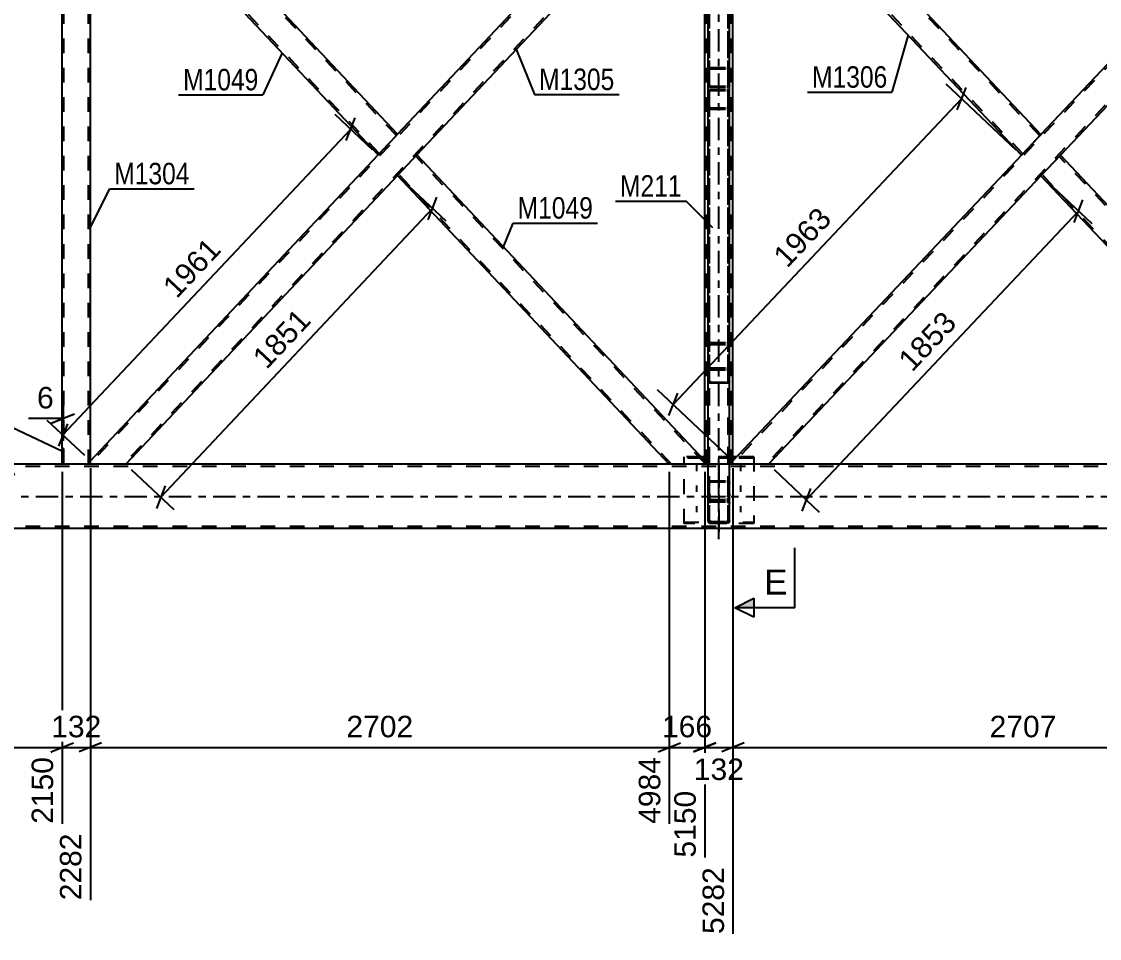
# Model space of a CAD drawing. Header units: millimetres. Extents: x -2250 to 594, y 0 to 1057.
# Drawn here: x -1126.9 to -983.1, y 496.4 to 618.8 of the extents above; entities that cross this region are included whole.
import ezdxf

# ---------------------------------------------------------------- set-up
doc = ezdxf.new("R2010")
doc.units = ezdxf.units.MM
doc.linetypes.add('DXK_LINE_DOT2', pattern=[3.9198, 1.9599, -1.9599])
doc.linetypes.add('DXK_LINE_DOT3', pattern=[5.9187, 2.979, -0.9799, 0.9799, -0.9799])
doc.styles.add('Arial', font='ARIAL.TTF', dxfattribs={"height": 0.2})
doc.styles.add('Arial Narrow', font='ARIALN.TTF', dxfattribs={"height": 0.2})

# ---------------------------------------------------------------- blocks, each defined once
blk = doc.blocks.new('Part-761553754-5774 - 5222')
at = {"color": 7, "linetype": 'DXK_LINE_DOT2'}
for p, q in [((-1035.28, 646.08), (-1035.26, 646.3)), ((-1035.28, 572.38), (-1035.28, 646.08)), ((-1035.1, 646.19), (-1035.11, 646.08)), ((-1035.11, 572.38), (-1035.11, 646.08)), ((-1035.07, 646.62), (-1034.94, 646.66)), ((-1034.94, 646.37), (-1035.01, 646.35)), ((-1034.94, 646.66), (-1032.77, 646.66)), ((-1034.94, 646.37), (-1032.77, 646.37)), ((-1032.77, 646.66), (-1032.64, 646.62)), ((-1032.7, 646.35), (-1032.77, 646.37)), ((-1032.6, 646.08), (-1032.61, 646.19)), ((-1032.6, 572.38), (-1032.6, 646.08)), ((-1032.45, 646.3), (-1032.43, 646.08)), ((-1032.43, 572.38), (-1032.43, 646.08)), ((-1035.28, 642.52), (-1035.26, 642.41)), ((-1035.26, 642.41), (-1035.26, 642.41)), ((-1035.26, 642.41), (-1035.18, 642.34)), ((-1035.18, 642.34), (-1035.07, 642.3)), ((-1035.11, 642.52), (-1035.1, 642.46)), ((-1035.1, 642.46), (-1035.06, 642.41)), ((-1035.07, 642.3), (-1034.94, 642.29)), ((-1035.06, 642.41), (-1035.01, 642.39)), ((-1035.01, 642.39), (-1034.94, 642.38)), ((-1034.94, 642.38), (-1032.77, 642.38)), ((-1034.94, 642.29), (-1032.77, 642.29)), ((-1032.77, 642.38), (-1032.7, 642.39)), ((-1032.77, 642.29), (-1032.64, 642.3)), ((-1032.7, 642.39), (-1032.65, 642.41)), ((-1032.65, 642.41), (-1032.61, 642.46)), ((-1032.64, 642.3), (-1032.53, 642.34)), ((-1032.61, 642.46), (-1032.6, 642.52)), ((-1032.53, 642.34), (-1032.45, 642.41)), ((-1032.43, 642.52), (-1032.45, 642.41)), ((-1032.45, 642.41), (-1032.45, 642.41)), ((-1035.26, 575.58), (-1035.28, 575.35)), ((-1035.11, 575.35), (-1035.1, 575.47)), ((-1034.94, 575.94), (-1035.07, 575.89)), ((-1035.01, 575.62), (-1034.94, 575.65)), ((-1034.94, 575.94), (-1032.77, 575.94)), ((-1034.94, 575.65), (-1032.77, 575.65)), ((-1032.64, 575.89), (-1032.77, 575.94)), ((-1032.77, 575.65), (-1032.7, 575.62)), ((-1032.61, 575.47), (-1032.6, 575.35)), ((-1032.43, 575.35), (-1032.45, 575.58)), ((-1035.11, 572.56), (-1035.28, 572.56)), ((-1035.28, 572.38), (-1035.26, 572.34)), ((-1035.26, 572.34), (-1035.18, 572.3)), ((-1035.18, 572.3), (-1035.07, 572.27)), ((-1035.1, 572.36), (-1035.11, 572.38)), ((-1035.06, 572.34), (-1035.1, 572.36)), ((-1035.07, 572.27), (-1034.94, 572.27)), ((-1035.01, 572.33), (-1035.06, 572.34)), ((-1034.94, 572.32), (-1035.01, 572.33)), ((-1034.94, 572.32), (-1032.77, 572.32)), ((-1034.94, 572.27), (-1032.77, 572.27)), ((-1032.7, 572.33), (-1032.77, 572.32)), ((-1032.77, 572.27), (-1032.64, 572.27)), ((-1032.65, 572.34), (-1032.7, 572.33)), ((-1032.61, 572.36), (-1032.65, 572.34)), ((-1032.64, 572.27), (-1032.53, 572.3)), ((-1032.6, 572.38), (-1032.61, 572.36)), ((-1032.6, 572.56), (-1032.43, 572.56)), ((-1032.53, 572.3), (-1032.45, 572.34)), ((-1032.45, 572.34), (-1032.43, 572.38))]:
    blk.add_line(p, q, dxfattribs=at)
for centre, radius, start, end in [((-1034.73, 646.2), 0.538, 129.6384, 169.4395), ((-1034.83, 646.14), 0.269, 129.6384, 169.4395), ((-1032.88, 646.14), 0.269, 10.5605, 50.3616), ((-1032.98, 646.2), 0.538, 10.5605, 50.3616), ((-1034.73, 575.48), 0.538, 129.6384, 169.4395), ((-1034.83, 575.42), 0.269, 129.6384, 169.4395), ((-1032.88, 575.42), 0.269, 10.5605, 50.3616), ((-1032.98, 575.48), 0.538, 10.5605, 50.3616)]:
    blk.add_arc(centre, radius, start, end, dxfattribs=at)
blk = doc.blocks.new('Part-761553754-5342 - 5222')
at = {"color": 7, "linetype": 'DXK_LINE_DOT2'}
for p, q in [((-1121.45, 559.67), (-1121.45, 561.8)), ((-1121.28, 561.8), (-1121.45, 561.8)), ((-1121.28, 559.67), (-1121.28, 561.8)), ((-1121.28, 559.67), (-1121.45, 559.67))]:
    blk.add_line(p, q, dxfattribs=at)
blk = doc.blocks.new('Part-761553754-5400 - 5222')
at = {"color": 2, "linetype": 'Continuous'}
for p, q in [((-1031.97, 641.78), (-1031.97, 642.25)), ((-993.48, 600.92), (-1031.97, 641.78)), ((-990.89, 603.67), (-1027.23, 642.25)), ((-991.2, 603.34), (-993.48, 600.92)), ((-990.89, 603.67), (-991.2, 603.34))]:
    blk.add_line(p, q, dxfattribs=at)
at = {"color": 7, "linetype": 'DXK_LINE_DOT2'}
for p, q in [((-1027.23, 642.25), (-1031.97, 642.25)), ((-993.32, 601.09), (-1031.97, 642.11)), ((-991.05, 603.51), (-1027.54, 642.25)), ((-990.91, 603.65), (-991.2, 603.34)), ((-993.32, 601.09), (-993.31, 601.1))]:
    blk.add_line(p, q, dxfattribs=at)
blk = doc.blocks.new('Part-761553754-5385 - 5222')
at = {"color": 7, "linetype": 'DXK_LINE_DOT2'}
for p, q in [((-1040.16, 642.25), (-1117.68, 559.81)), ((-1035.74, 642.11), (-1113.26, 559.67)), ((-1035.74, 642.25), (-1040.47, 642.25)), ((-1079.3, 600.96), (-1076.71, 603.71)), ((-1074.12, 600.96), (-1076.71, 598.21)), ((-1112.95, 559.67), (-1117.68, 559.67))]:
    blk.add_line(p, q, dxfattribs=at)
at = {"color": 2, "linetype": 'Continuous'}
for p, q in [((-1040.47, 642.25), (-1076.71, 603.71)), ((-1035.74, 641.77), (-1074.12, 600.96)), ((-1035.74, 641.77), (-1035.74, 642.25)), ((-1117.68, 560.15), (-1079.3, 600.96)), ((-1076.71, 598.21), (-1112.95, 559.67)), ((-1117.68, 559.67), (-1117.68, 560.15))]:
    blk.add_line(p, q, dxfattribs=at)
blk = doc.blocks.new('Part-761553754-5420 - 5222')
at = {"color": 7, "linetype": 'DXK_LINE_DOT3'}
blk.add_line((-1033.85, 549.67), (-1033.85, 652.25), dxfattribs=at)
at = {"color": 7, "linetype": 'DXK_LINE_DOT2'}
for p, q in [((-1031.97, 642.25), (-1035.74, 642.25)), ((-1035.74, 641.77), (-1035.74, 642.25)), ((-1035.51, 559.67), (-1035.51, 642.25)), ((-1032.2, 559.67), (-1032.2, 642.25)), ((-1031.97, 641.78), (-1031.97, 642.25)), ((-1035.74, 559.67), (-1035.74, 560.15)), ((-1031.97, 559.67), (-1035.74, 559.67)), ((-1031.97, 559.67), (-1031.97, 560.14))]:
    blk.add_line(p, q, dxfattribs=at)
at = {"color": 2, "linetype": 'Continuous'}
for p, q in [((-1035.74, 560.15), (-1035.74, 641.77)), ((-1031.97, 560.14), (-1031.97, 641.78))]:
    blk.add_line(p, q, dxfattribs=at)
blk = doc.blocks.new('Part-761553754-5435 - 5222')
at = {"color": 7, "linetype": 'DXK_LINE_DOT2'}
for p, q in [((-1035.18, 609.61), (-1035.26, 609.5)), ((-1035.07, 609.67), (-1035.18, 609.61)), ((-1034.94, 609.7), (-1035.07, 609.67)), ((-1034.94, 609.7), (-1032.77, 609.7)), ((-1032.64, 609.67), (-1032.77, 609.7)), ((-1032.53, 609.61), (-1032.64, 609.67)), ((-1032.45, 609.5), (-1032.53, 609.61)), ((-1035.26, 609.5), (-1035.28, 609.38)), ((-1035.28, 555.76), (-1035.28, 609.38)), ((-1035.11, 609.38), (-1035.1, 609.44)), ((-1035.11, 555.76), (-1035.11, 609.38)), ((-1035.1, 609.44), (-1035.06, 609.5)), ((-1035.06, 609.5), (-1035.01, 609.53)), ((-1035.01, 609.53), (-1034.94, 609.54)), ((-1034.94, 609.54), (-1032.77, 609.54)), ((-1032.77, 609.54), (-1032.7, 609.53)), ((-1032.7, 609.53), (-1032.65, 609.5)), ((-1032.65, 609.5), (-1032.61, 609.44)), ((-1032.61, 609.44), (-1032.6, 609.38)), ((-1032.6, 555.76), (-1032.6, 609.38)), ((-1032.43, 609.38), (-1032.45, 609.5)), ((-1032.43, 555.76), (-1032.43, 609.38)), ((-1035.28, 607.39), (-1035.26, 607.27)), ((-1035.26, 607.27), (-1035.18, 607.17)), ((-1035.18, 607.17), (-1035.07, 607.1)), ((-1035.1, 607.33), (-1035.11, 607.39)), ((-1035.06, 607.28), (-1035.1, 607.33)), ((-1035.07, 607.1), (-1034.94, 607.08)), ((-1035.01, 607.25), (-1035.06, 607.28)), ((-1034.94, 607.24), (-1035.01, 607.25)), ((-1034.94, 607.24), (-1032.77, 607.24)), ((-1034.94, 607.08), (-1032.77, 607.08)), ((-1032.7, 607.25), (-1032.77, 607.24)), ((-1032.77, 607.08), (-1032.64, 607.1)), ((-1032.65, 607.28), (-1032.7, 607.25)), ((-1032.61, 607.33), (-1032.65, 607.28)), ((-1032.64, 607.1), (-1032.53, 607.17)), ((-1032.6, 607.39), (-1032.61, 607.33)), ((-1032.53, 607.17), (-1032.45, 607.27)), ((-1032.45, 607.27), (-1032.43, 607.39)), ((-1035.28, 559.66), (-1035.27, 559.67)), ((-1032.44, 559.67), (-1035.27, 559.67)), ((-1035.11, 559.66), (-1035.1, 559.67)), ((-1032.6, 559.66), (-1032.61, 559.67)), ((-1032.43, 559.66), (-1032.44, 559.67)), ((-1035.26, 555.46), (-1035.28, 555.76)), ((-1035.11, 555.76), (-1035.1, 555.61)), ((-1035.01, 555.01), (-1035.07, 555.04)), ((-1035.01, 555.4), (-1034.94, 555.37)), ((-1034.94, 554.98), (-1035.01, 555.01)), ((-1034.94, 555.37), (-1032.77, 555.37)), ((-1034.94, 554.98), (-1032.77, 554.98)), ((-1032.77, 555.37), (-1032.7, 555.4)), ((-1032.65, 555.03), (-1032.77, 554.98)), ((-1032.64, 555.04), (-1032.65, 555.03)), ((-1032.61, 555.61), (-1032.6, 555.76)), ((-1032.43, 555.76), (-1032.45, 555.46))]:
    blk.add_line(p, q, dxfattribs=at)
for centre, radius, start, end in [((-1034.46, 555.55), 0.799, 186.6768, 220.4485), ((-1034.7, 555.66), 0.4, 186.6768, 220.4485), ((-1033.01, 555.66), 0.4, 319.5515, 353.3232), ((-1033.25, 555.55), 0.799, 319.5515, 353.3232)]:
    blk.add_arc(centre, radius, start, end, dxfattribs=at)
blk = doc.blocks.new('Bolt-761553754-5474 - 5222')
at = {"color": 1, "linetype": 'DXK_LINE_DOT2'}
for p, q in [((-1036.78, 558.78), (-1036.78, 559.59)), ((-1033.86, 558.78), (-1033.86, 559.59)), ((-1030.93, 558.78), (-1030.93, 559.59)), ((-1036.78, 556.02), (-1036.78, 556.83)), ((-1030.93, 556.02), (-1030.93, 556.83)), ((-1036.78, 553.27), (-1036.78, 554.08)), ((-1033.86, 553.27), (-1033.86, 554.08)), ((-1030.93, 553.27), (-1030.93, 554.08))]:
    blk.add_line(p, q, dxfattribs=at)
blk = doc.blocks.new('Part-761553754-5496 - 5222')
at = {"color": 2, "linetype": 'Continuous'}
for p, q in [((-1074.12, 600.96), (-1076.71, 598.21)), ((-1035.74, 560.15), (-1074.12, 600.96)), ((-1040.47, 559.67), (-1076.71, 598.21)), ((-1035.74, 559.67), (-1035.74, 560.15))]:
    blk.add_line(p, q, dxfattribs=at)
at = {"color": 7, "linetype": 'DXK_LINE_DOT2'}
for p, q in [((-1035.74, 559.81), (-1074.28, 600.79)), ((-1076.55, 598.37), (-1076.54, 598.39)), ((-1040.16, 559.67), (-1076.55, 598.37)), ((-1035.74, 559.67), (-1040.47, 559.67))]:
    blk.add_line(p, q, dxfattribs=at)
blk = doc.blocks.new('Part-761553754-5515 - 5222')
at = {"color": 2, "linetype": 'Continuous'}
for p, q in [((-1035.28, 668.84), (-1035.26, 669.03)), ((-1035.28, 570.77), (-1035.28, 668.84)), ((-1035.26, 669.03), (-1035.18, 669.18)), ((-1035.18, 669.18), (-1035.07, 669.29)), ((-1035.07, 669.29), (-1034.94, 669.32)), ((-1034.94, 669.32), (-1032.77, 669.32)), ((-1032.77, 669.32), (-1032.64, 669.29)), ((-1032.64, 669.29), (-1032.53, 669.18)), ((-1032.53, 669.18), (-1032.45, 669.03)), ((-1032.45, 669.03), (-1032.43, 668.84)), ((-1032.43, 570.77), (-1032.43, 668.84)), ((-1035.26, 570.68), (-1035.28, 570.77)), ((-1032.43, 570.77), (-1032.45, 570.68)), ((-1035.18, 570.6), (-1035.26, 570.68)), ((-1035.07, 570.54), (-1035.18, 570.6)), ((-1034.94, 570.53), (-1035.07, 570.54)), ((-1034.94, 570.53), (-1032.77, 570.53)), ((-1032.64, 570.54), (-1032.77, 570.53)), ((-1032.53, 570.6), (-1032.64, 570.54)), ((-1032.45, 570.68), (-1032.53, 570.6))]:
    blk.add_line(p, q, dxfattribs=at)
at = {"color": 7, "linetype": 'DXK_LINE_DOT2'}
for p, q in [((-1035.1, 668.93), (-1035.11, 668.84)), ((-1035.11, 570.77), (-1035.11, 668.84)), ((-1035.06, 669.01), (-1035.1, 668.93)), ((-1035.01, 669.06), (-1035.06, 669.01)), ((-1034.94, 669.08), (-1035.01, 669.06)), ((-1034.94, 669.08), (-1032.77, 669.08)), ((-1032.7, 669.06), (-1032.77, 669.08)), ((-1032.65, 669.01), (-1032.7, 669.06)), ((-1032.61, 668.93), (-1032.65, 669.01)), ((-1032.6, 668.84), (-1032.61, 668.93)), ((-1032.6, 570.77), (-1032.6, 668.84)), ((-1035.26, 665.61), (-1035.28, 665.8)), ((-1035.1, 665.71), (-1035.11, 665.8)), ((-1035.07, 665.65), (-1035.1, 665.71)), ((-1035.06, 665.63), (-1035.07, 665.65)), ((-1032.65, 665.63), (-1032.64, 665.65)), ((-1032.64, 665.65), (-1032.61, 665.71)), ((-1032.61, 665.71), (-1032.6, 665.8)), ((-1032.43, 665.8), (-1032.45, 665.61)), ((-1035.18, 665.46), (-1035.26, 665.61)), ((-1035.07, 665.35), (-1035.18, 665.46)), ((-1034.94, 665.32), (-1035.07, 665.35)), ((-1035.06, 665.63), (-1035.01, 665.58)), ((-1035.01, 665.58), (-1034.94, 665.56)), ((-1034.94, 665.56), (-1032.77, 665.56)), ((-1034.94, 665.32), (-1032.77, 665.32)), ((-1032.77, 665.56), (-1032.7, 665.58)), ((-1032.64, 665.35), (-1032.77, 665.32)), ((-1032.7, 665.58), (-1032.65, 665.63)), ((-1032.53, 665.46), (-1032.64, 665.35)), ((-1032.45, 665.61), (-1032.53, 665.46)), ((-1035.28, 572.32), (-1035.26, 572.41)), ((-1035.26, 572.41), (-1035.18, 572.49)), ((-1035.18, 572.49), (-1035.07, 572.54)), ((-1035.1, 572.36), (-1035.11, 572.32)), ((-1035.06, 572.4), (-1035.1, 572.36)), ((-1035.07, 572.54), (-1034.94, 572.56)), ((-1035.01, 572.43), (-1035.06, 572.4)), ((-1034.94, 572.44), (-1035.01, 572.43)), ((-1034.94, 572.56), (-1032.77, 572.56)), ((-1034.94, 572.44), (-1032.77, 572.44)), ((-1032.77, 572.56), (-1032.64, 572.54)), ((-1032.7, 572.43), (-1032.77, 572.44)), ((-1032.65, 572.4), (-1032.7, 572.43)), ((-1032.61, 572.36), (-1032.65, 572.4)), ((-1032.64, 572.54), (-1032.53, 572.49)), ((-1032.6, 572.32), (-1032.61, 572.36)), ((-1032.53, 572.49), (-1032.45, 572.41)), ((-1032.45, 572.41), (-1032.43, 572.32)), ((-1035.11, 570.77), (-1035.1, 570.72)), ((-1032.61, 570.72), (-1032.6, 570.77)), ((-1035.1, 570.72), (-1035.06, 570.68)), ((-1035.06, 570.68), (-1035.01, 570.66)), ((-1035.01, 570.66), (-1034.94, 570.65)), ((-1034.94, 570.65), (-1032.77, 570.65)), ((-1032.77, 570.65), (-1032.7, 570.66)), ((-1032.7, 570.66), (-1032.65, 570.68)), ((-1032.65, 570.68), (-1032.61, 570.72))]:
    blk.add_line(p, q, dxfattribs=at)
blk = doc.blocks.new('Part-761553754-5618 - 5222')
at = {"color": 7, "linetype": 'DXK_LINE_DOT2'}
for p, q in [((-1035.26, 572.41), (-1035.28, 572.32)), ((-1035.28, 570.77), (-1035.28, 572.32)), ((-1035.18, 572.49), (-1035.26, 572.41)), ((-1035.07, 572.54), (-1035.18, 572.49)), ((-1035.11, 572.32), (-1035.1, 572.36)), ((-1035.11, 552.19), (-1035.11, 572.32)), ((-1035.1, 572.36), (-1035.06, 572.4)), ((-1034.94, 572.56), (-1035.07, 572.54)), ((-1035.06, 572.4), (-1035.01, 572.43)), ((-1035.01, 572.43), (-1034.94, 572.44)), ((-1034.94, 572.56), (-1032.77, 572.56)), ((-1034.94, 572.44), (-1032.77, 572.44)), ((-1032.64, 572.54), (-1032.77, 572.56)), ((-1032.77, 572.44), (-1032.7, 572.43)), ((-1032.7, 572.43), (-1032.65, 572.4)), ((-1032.65, 572.4), (-1032.61, 572.36)), ((-1032.53, 572.49), (-1032.64, 572.54)), ((-1032.61, 572.36), (-1032.6, 572.32)), ((-1032.6, 552.19), (-1032.6, 572.32)), ((-1032.45, 572.41), (-1032.53, 572.49)), ((-1032.43, 572.32), (-1032.45, 572.41)), ((-1032.43, 570.77), (-1032.43, 572.32)), ((-1035.1, 570.72), (-1035.11, 570.77)), ((-1032.61, 570.72), (-1032.6, 570.77)), ((-1035.07, 570.69), (-1035.1, 570.72)), ((-1035.06, 570.68), (-1035.07, 570.69)), ((-1035.01, 570.66), (-1035.06, 570.68)), ((-1034.94, 570.65), (-1035.01, 570.66)), ((-1034.94, 570.65), (-1032.77, 570.65)), ((-1032.7, 570.66), (-1032.77, 570.65)), ((-1032.65, 570.68), (-1032.7, 570.66)), ((-1032.65, 570.68), (-1032.64, 570.69)), ((-1032.64, 570.69), (-1032.61, 570.72)), ((-1035.28, 554.48), (-1035.26, 554.62)), ((-1035.1, 554.55), (-1035.11, 554.48)), ((-1035.06, 554.61), (-1035.1, 554.55)), ((-1035.07, 554.82), (-1034.94, 554.84)), ((-1035.01, 554.65), (-1035.06, 554.61)), ((-1034.94, 554.66), (-1035.01, 554.65)), ((-1034.94, 554.84), (-1032.77, 554.84)), ((-1034.94, 554.66), (-1032.77, 554.66)), ((-1032.77, 554.84), (-1032.64, 554.82)), ((-1032.7, 554.65), (-1032.77, 554.66)), ((-1032.65, 554.61), (-1032.7, 554.65)), ((-1032.61, 554.55), (-1032.65, 554.61)), ((-1032.6, 554.48), (-1032.61, 554.55)), ((-1032.45, 554.62), (-1032.43, 554.48)), ((-1035.11, 552.19), (-1035.1, 552.12)), ((-1035.1, 552.12), (-1035.06, 552.06)), ((-1035.06, 552.06), (-1035.01, 552.02)), ((-1032.7, 552.02), (-1032.65, 552.06)), ((-1032.65, 552.06), (-1032.61, 552.12)), ((-1032.61, 552.12), (-1032.6, 552.19)), ((-1035.01, 552.02), (-1034.94, 552)), ((-1034.94, 552), (-1032.77, 552)), ((-1032.77, 552), (-1032.7, 552.02))]:
    blk.add_line(p, q, dxfattribs=at)
at = {"color": 2, "linetype": 'Continuous'}
for p, q in [((-1035.28, 552.19), (-1035.28, 570.77)), ((-1035.28, 570.77), (-1035.26, 570.68)), ((-1032.45, 570.68), (-1032.43, 570.77)), ((-1032.43, 552.19), (-1032.43, 570.77)), ((-1035.26, 570.68), (-1035.18, 570.6)), ((-1035.18, 570.6), (-1035.07, 570.54)), ((-1035.07, 570.54), (-1034.94, 570.53)), ((-1034.94, 570.53), (-1032.77, 570.53)), ((-1032.77, 570.53), (-1032.64, 570.54)), ((-1032.64, 570.54), (-1032.53, 570.6)), ((-1032.53, 570.6), (-1032.45, 570.68)), ((-1035.26, 552.05), (-1035.28, 552.19)), ((-1032.43, 552.19), (-1032.45, 552.05)), ((-1034.94, 551.82), (-1035.07, 551.85)), ((-1034.94, 551.82), (-1032.77, 551.82)), ((-1032.64, 551.85), (-1032.77, 551.82))]:
    blk.add_line(p, q, dxfattribs=at)
at = {"color": 7, "linetype": 'DXK_LINE_DOT2'}
for centre, start, end in [((-1034.93, 554.49), 114.1375, 159.0739), ((-1032.78, 554.49), 20.9261, 65.8625)]:
    blk.add_arc(centre, 0.353, start, end, dxfattribs=at)
at = {"color": 2, "linetype": 'Continuous'}
for centre, start, end in [((-1034.93, 552.17), 200.9261, 245.8625), ((-1032.78, 552.17), 294.1375, 339.0739)]:
    blk.add_arc(centre, 0.353, start, end, dxfattribs=at)
blk = doc.blocks.new('Part-761553754-5668 - 5222')
at = {"color": 2, "linetype": 'Continuous'}
for p, q in [((-1121.45, 559.67), (-1130.88, 559.67)), ((-1035.28, 559.67), (-1121.28, 559.67)), ((-863.86, 559.67), (-1032.43, 559.67)), ((-461.94, 551.1), (-1130.88, 551.1))]:
    blk.add_line(p, q, dxfattribs=at)
at = {"color": 7, "linetype": 'DXK_LINE_DOT2'}
for p, q in [((-461.94, 559.39), (-1130.88, 559.39)), ((-598.66, 559.67), (-1121.45, 559.67)), ((-1121.28, 559.67), (-1121.45, 559.67)), ((-1032.43, 559.67), (-1035.28, 559.67)), ((-461.94, 551.39), (-1130.88, 551.39))]:
    blk.add_line(p, q, dxfattribs=at)
at = {"color": 7, "linetype": 'DXK_LINE_DOT3'}
blk.add_line((-1130.88, 555.39), (-461.94, 555.39), dxfattribs=at)
blk = doc.blocks.new('Part-761553754-5701 - 5222')
at = {"color": 7, "linetype": 'DXK_LINE_DOT3'}
blk.add_line((-1033.86, 559.57), (-1033.86, 549.98), dxfattribs=at)
at = {"color": 7, "linetype": 'DXK_LINE_DOT2'}
for p, q in [((-1035.28, 557.17), (-1035.26, 557.29)), ((-1035.28, 552.24), (-1035.28, 557.17)), ((-1035.26, 557.29), (-1035.18, 557.4)), ((-1035.18, 557.4), (-1035.07, 557.47)), ((-1035.1, 557.23), (-1035.11, 557.17)), ((-1035.11, 552.24), (-1035.11, 557.17)), ((-1035.06, 557.29), (-1035.1, 557.23)), ((-1035.07, 557.47), (-1034.94, 557.49)), ((-1035.01, 557.32), (-1035.06, 557.29)), ((-1034.94, 557.33), (-1035.01, 557.32)), ((-1034.94, 557.49), (-1032.77, 557.49)), ((-1034.94, 557.33), (-1032.77, 557.33)), ((-1032.77, 557.49), (-1032.64, 557.47)), ((-1032.7, 557.32), (-1032.77, 557.33)), ((-1032.65, 557.29), (-1032.7, 557.32)), ((-1032.61, 557.23), (-1032.65, 557.29)), ((-1032.64, 557.47), (-1032.53, 557.4)), ((-1032.6, 557.17), (-1032.61, 557.23)), ((-1032.6, 552.24), (-1032.6, 557.17)), ((-1032.53, 557.4), (-1032.45, 557.29)), ((-1032.45, 557.29), (-1032.43, 557.17)), ((-1032.43, 552.24), (-1032.43, 557.17)), ((-1035.26, 555.01), (-1035.28, 555.13)), ((-1035.18, 554.9), (-1035.26, 555.01)), ((-1035.11, 555.13), (-1035.1, 555.07)), ((-1035.1, 555.07), (-1035.06, 555.02)), ((-1035.06, 555.02), (-1035.01, 554.98)), ((-1035.01, 554.98), (-1034.94, 554.97)), ((-1034.94, 554.97), (-1032.77, 554.97)), ((-1032.77, 554.97), (-1032.7, 554.98)), ((-1032.7, 554.98), (-1032.65, 555.02)), ((-1032.65, 555.02), (-1032.61, 555.07)), ((-1032.61, 555.07), (-1032.6, 555.13)), ((-1032.45, 555.01), (-1032.53, 554.9)), ((-1032.43, 555.13), (-1032.45, 555.01)), ((-1035.26, 554.69), (-1035.28, 554.55)), ((-1035.07, 554.83), (-1035.18, 554.9)), ((-1035.11, 554.55), (-1035.1, 554.62)), ((-1035.1, 554.62), (-1035.06, 554.68)), ((-1034.94, 554.92), (-1035.07, 554.89)), ((-1034.94, 554.81), (-1035.07, 554.83)), ((-1035.06, 554.68), (-1035.01, 554.72)), ((-1035.01, 554.72), (-1034.94, 554.73)), ((-1034.94, 554.92), (-1032.77, 554.92)), ((-1034.94, 554.81), (-1032.77, 554.81)), ((-1034.94, 554.73), (-1032.77, 554.73)), ((-1032.64, 554.89), (-1032.77, 554.92)), ((-1032.64, 554.83), (-1032.77, 554.81)), ((-1032.77, 554.73), (-1032.7, 554.72)), ((-1032.7, 554.72), (-1032.65, 554.68)), ((-1032.65, 554.68), (-1032.61, 554.62)), ((-1032.53, 554.9), (-1032.64, 554.83)), ((-1032.61, 554.62), (-1032.6, 554.55)), ((-1032.43, 554.55), (-1032.45, 554.69)), ((-1035.28, 552.24), (-1035.26, 552.1)), ((-1035.1, 552.17), (-1035.11, 552.24)), ((-1035.06, 552.11), (-1035.1, 552.17)), ((-1035.01, 552.07), (-1035.06, 552.11)), ((-1034.94, 552.06), (-1035.01, 552.07)), ((-1034.94, 552.06), (-1032.77, 552.06)), ((-1032.7, 552.07), (-1032.77, 552.06)), ((-1032.65, 552.11), (-1032.7, 552.07)), ((-1032.61, 552.17), (-1032.65, 552.11)), ((-1032.6, 552.24), (-1032.61, 552.17)), ((-1032.45, 552.1), (-1032.43, 552.24)), ((-1035.07, 551.9), (-1034.94, 551.88)), ((-1034.94, 551.88), (-1032.77, 551.88)), ((-1032.77, 551.88), (-1032.64, 551.9))]:
    blk.add_line(p, q, dxfattribs=at)
for centre, start, end in [((-1034.93, 554.57), 114.32, 159.2417), ((-1032.78, 554.57), 20.7583, 65.68), ((-1034.93, 552.23), 200.7583, 245.68), ((-1032.78, 552.23), 294.32, 339.2417)]:
    blk.add_arc(centre, 0.355, start, end, dxfattribs=at)
blk = doc.blocks.new('Part-761553754-5706 - 5222')
at = {"color": 2, "linetype": 'Continuous'}
for p, q in [((-1121.28, 561.8), (-1121.45, 561.8)), ((-1121.45, 561.8), (-1121.45, 559.67)), ((-1121.28, 561.8), (-1121.28, 559.67)), ((-1121.28, 559.67), (-1121.45, 559.67))]:
    blk.add_line(p, q, dxfattribs=at)
blk = doc.blocks.new('Part-761553754-5715 - 5222')
at = {"color": 7, "linetype": 'DXK_LINE_DOT2'}
for p, q in [((-1038.5, 551.79), (-1038.5, 560.67)), ((-1036.23, 560.67), (-1038.5, 560.67)), ((-1036.09, 560.51), (-1038.5, 560.51)), ((-1031.97, 560.67), (-1035.74, 560.67)), ((-1031.97, 560.51), (-1035.74, 560.51)), ((-1029.21, 560.51), (-1031.61, 560.51)), ((-1029.21, 560.67), (-1031.46, 560.67)), ((-1029.21, 560.67), (-1029.21, 551.79)), ((-1038.5, 551.94), (-1029.21, 551.94)), ((-1029.21, 551.79), (-1038.5, 551.79))]:
    blk.add_line(p, q, dxfattribs=at)
at = {"color": 2, "linetype": 'Continuous'}
for p, q in [((-1035.74, 560.67), (-1036.23, 560.67)), ((-1035.74, 560.51), (-1036.09, 560.51)), ((-1031.46, 560.67), (-1031.97, 560.67)), ((-1031.61, 560.51), (-1031.97, 560.51))]:
    blk.add_line(p, q, dxfattribs=at)
blk = doc.blocks.new('Part-761553754-5946 - 5222')
at = {"color": 7, "linetype": 'DXK_LINE_DOT2'}
for p, q in [((-1035.28, 610.31), (-1035.28, 665.32)), ((-1035.11, 665.32), (-1035.28, 665.32)), ((-1035.26, 664.95), (-1035.28, 665.01)), ((-1035.18, 664.9), (-1035.26, 664.95)), ((-1035.07, 664.86), (-1035.18, 664.9)), ((-1035.11, 610.31), (-1035.11, 665.32)), ((-1035.11, 665.01), (-1035.1, 664.98)), ((-1035.1, 664.98), (-1035.06, 664.95)), ((-1034.94, 664.85), (-1035.07, 664.86)), ((-1035.06, 664.95), (-1035.01, 664.93)), ((-1035.01, 664.93), (-1034.94, 664.93)), ((-1034.94, 664.93), (-1032.77, 664.93)), ((-1034.94, 664.85), (-1032.77, 664.85)), ((-1032.77, 664.93), (-1032.7, 664.93)), ((-1032.64, 664.86), (-1032.77, 664.85)), ((-1032.7, 664.93), (-1032.65, 664.95)), ((-1032.65, 664.95), (-1032.61, 664.98)), ((-1032.53, 664.9), (-1032.64, 664.86)), ((-1032.61, 664.98), (-1032.6, 665.01)), ((-1032.6, 610.31), (-1032.6, 665.32)), ((-1032.6, 665.32), (-1032.43, 665.32)), ((-1032.45, 664.95), (-1032.53, 664.9)), ((-1032.43, 665.01), (-1032.45, 664.95)), ((-1032.43, 610.31), (-1032.43, 665.32)), ((-1035.28, 661.88), (-1035.26, 661.58)), ((-1035.1, 661.73), (-1035.11, 661.88)), ((-1034.94, 661.49), (-1035.01, 661.52)), ((-1034.94, 661.49), (-1032.77, 661.49)), ((-1032.7, 661.52), (-1032.77, 661.49)), ((-1032.6, 661.88), (-1032.61, 661.73)), ((-1032.45, 661.58), (-1032.43, 661.88)), ((-1035.07, 661.16), (-1034.94, 661.1)), ((-1034.94, 661.1), (-1032.77, 661.1)), ((-1032.77, 661.1), (-1032.64, 661.16)), ((-1035.26, 612.42), (-1035.18, 612.52)), ((-1035.18, 612.52), (-1035.07, 612.59)), ((-1035.07, 612.59), (-1034.94, 612.61)), ((-1035.01, 612.44), (-1035.06, 612.41)), ((-1034.94, 612.46), (-1035.01, 612.44)), ((-1034.94, 612.61), (-1032.77, 612.61)), ((-1034.94, 612.46), (-1032.77, 612.46)), ((-1032.77, 612.61), (-1032.64, 612.59)), ((-1032.7, 612.44), (-1032.77, 612.46)), ((-1032.65, 612.41), (-1032.7, 612.44)), ((-1032.64, 612.59), (-1032.53, 612.52)), ((-1032.53, 612.52), (-1032.45, 612.42)), ((-1035.28, 612.3), (-1035.26, 612.42)), ((-1035.1, 612.36), (-1035.11, 612.3)), ((-1035.06, 612.41), (-1035.1, 612.36)), ((-1032.61, 612.36), (-1032.65, 612.41)), ((-1032.6, 612.3), (-1032.61, 612.36)), ((-1032.45, 612.42), (-1032.43, 612.3)), ((-1035.26, 610.19), (-1035.28, 610.31)), ((-1035.18, 610.09), (-1035.26, 610.19)), ((-1035.07, 610.02), (-1035.18, 610.09)), ((-1035.11, 610.31), (-1035.1, 610.25)), ((-1035.1, 610.25), (-1035.06, 610.2)), ((-1034.94, 609.99), (-1035.07, 610.02)), ((-1035.06, 610.2), (-1035.01, 610.16)), ((-1035.01, 610.16), (-1034.94, 610.15)), ((-1034.94, 610.15), (-1032.77, 610.15)), ((-1034.94, 609.99), (-1032.77, 609.99)), ((-1032.77, 610.15), (-1032.7, 610.16)), ((-1032.64, 610.02), (-1032.77, 609.99)), ((-1032.7, 610.16), (-1032.65, 610.2)), ((-1032.65, 610.2), (-1032.61, 610.25)), ((-1032.53, 610.09), (-1032.64, 610.02)), ((-1032.61, 610.25), (-1032.6, 610.31)), ((-1032.45, 610.19), (-1032.53, 610.09)), ((-1032.43, 610.31), (-1032.45, 610.19))]:
    blk.add_line(p, q, dxfattribs=at)
for centre, radius, start, end in [((-1034.46, 661.67), 0.799, 186.6768, 220.4485), ((-1034.7, 661.78), 0.4, 186.6768, 220.4485), ((-1033.01, 661.78), 0.4, 319.5515, 353.3232), ((-1033.25, 661.67), 0.799, 319.5515, 353.3232)]:
    blk.add_arc(centre, radius, start, end, dxfattribs=at)
blk = doc.blocks.new('Part-761553754-5906 - 5222')
at = {"color": 7, "linetype": 'DXK_LINE_DOT2'}
for p, q in [((-954.18, 642.25), (-1031.97, 559.8)), ((-950.03, 641.82), (-1027.53, 559.67)), ((-950.03, 642.25), (-954.49, 642.25)), ((-990.89, 603.67), (-993.48, 600.92)), ((-988.3, 600.92), (-990.89, 598.17)), ((-1027.22, 559.67), (-1031.97, 559.67))]:
    blk.add_line(p, q, dxfattribs=at)
at = {"color": 2, "linetype": 'Continuous'}
for p, q in [((-954.49, 642.25), (-990.89, 603.67)), ((-950.03, 641.48), (-988.3, 600.92)), ((-950.03, 641.48), (-950.03, 642.25)), ((-993.48, 600.92), (-1031.97, 560.14)), ((-990.89, 598.17), (-1027.22, 559.67)), ((-1031.97, 559.67), (-1031.97, 560.14))]:
    blk.add_line(p, q, dxfattribs=at)
blk = doc.blocks.new('Part-761553754-5789 - 5222')
at = {"color": 2, "linetype": 'Continuous'}
for p, q in [((-988.3, 600.92), (-990.89, 598.17)), ((-950.03, 560.29), (-988.3, 600.92)), ((-954.63, 559.67), (-990.89, 598.17)), ((-950.03, 559.67), (-950.03, 560.29))]:
    blk.add_line(p, q, dxfattribs=at)
at = {"color": 7, "linetype": 'DXK_LINE_DOT2'}
for p, q in [((-950.03, 559.96), (-988.46, 600.76)), ((-990.73, 598.34), (-990.72, 598.35)), ((-954.31, 559.67), (-990.73, 598.34)), ((-950.03, 559.67), (-954.63, 559.67))]:
    blk.add_line(p, q, dxfattribs=at)
blk = doc.blocks.new('Part-761553754-5911 - 5222')
at = {"color": 2, "linetype": 'Continuous'}
for p, q in [((-1117.68, 641.77), (-1117.68, 642.25)), ((-1079.3, 600.96), (-1117.68, 641.77)), ((-1076.71, 603.71), (-1112.95, 642.25)), ((-1077.03, 603.38), (-1079.3, 600.96)), ((-1076.71, 603.71), (-1077.03, 603.38))]:
    blk.add_line(p, q, dxfattribs=at)
at = {"color": 7, "linetype": 'DXK_LINE_DOT2'}
for p, q in [((-1112.95, 642.25), (-1117.68, 642.25)), ((-1079.14, 601.13), (-1117.68, 642.11)), ((-1076.87, 603.55), (-1113.26, 642.25)), ((-1076.74, 603.69), (-1077.03, 603.38)), ((-1079.14, 601.13), (-1079.13, 601.14))]:
    blk.add_line(p, q, dxfattribs=at)
blk = doc.blocks.new('Part-761553754-5972 - 5222')
at = {"color": 7, "linetype": 'DXK_LINE_DOT2'}
for p, q in [((-1117.68, 642.25), (-1121.45, 642.25)), ((-1121.45, 640.12), (-1121.45, 642.25)), ((-1121.23, 559.67), (-1121.23, 642.25)), ((-1117.91, 559.67), (-1117.91, 642.25)), ((-1117.68, 641.77), (-1117.68, 642.25)), ((-1121.45, 559.67), (-1121.45, 561.8)), ((-1117.68, 559.67), (-1121.45, 559.67)), ((-1117.68, 559.67), (-1117.68, 560.15))]:
    blk.add_line(p, q, dxfattribs=at)
at = {"color": 2, "linetype": 'Continuous'}
for p, q in [((-1117.68, 560.15), (-1117.68, 641.77)), ((-1121.45, 561.8), (-1121.45, 640.12))]:
    blk.add_line(p, q, dxfattribs=at)
blk = doc.blocks.new('StraightDimension-761553754-6854 - 5222')
at = {"color": 7, "linetype": 'Continuous'}
for p, q in [((-1075.98, 597.52), (-1070.29, 592.17)), ((-1072.63, 592.31), (-1071.45, 595.32)), ((-1108.28, 555.28), (-1072.04, 593.81)), ((-1112.22, 558.99), (-1106.53, 553.64)), ((-1107.69, 556.78), (-1108.87, 553.78))]:
    blk.add_line(p, q, dxfattribs=at)
at = {"color": 0}
blk.add_wipeout([(-1087.25, 578.74), (-1090.31, 581.62), (-1097.22, 574.26), (-1094.16, 571.38)], dxfattribs=at)
at = {"color": 3, "style": 'Arial'}
blk.add_text('1851', height=2.865, rotation=46.7591, dxfattribs=at).set_placement((-1094.19, 572.23))
blk = doc.blocks.new('StraightDimension-761553754-7572 - 5222')
at = {"color": 7, "linetype": 'Continuous'}
for p, q in [((-1080.03, 601.65), (-1085.03, 606.35)), ((-1083.55, 602.9), (-1082.37, 605.9)), ((-1121.34, 563.59), (-1082.96, 604.4)), ((-1118.41, 560.83), (-1123.42, 565.54)), ((-1120.75, 565.09), (-1121.93, 562.08))]:
    blk.add_line(p, q, dxfattribs=at)
at = {"color": 0}
blk.add_wipeout([(-1099.24, 588.18), (-1102.3, 591.06), (-1109.21, 583.71), (-1106.15, 580.83)], dxfattribs=at)
at = {"color": 3, "style": 'Arial'}
blk.add_text('1961', height=2.865, rotation=46.7591, dxfattribs=at).set_placement((-1106.18, 581.68))
blk = doc.blocks.new('StraightDimension-761553754-7688 - 5222')
at = {"color": 7, "linetype": 'Continuous'}
for p, q in [((-990.16, 597.49), (-984.13, 591.8)), ((-986.47, 591.94), (-985.29, 594.95)), ((-1022.21, 554.95), (-985.88, 593.44)), ((-1026.49, 558.99), (-1020.46, 553.3)), ((-1021.61, 556.45), (-1022.8, 553.44))]:
    blk.add_line(p, q, dxfattribs=at)
at = {"color": 0}
blk.add_wipeout([(-1001.12, 578.38), (-1004.18, 581.26), (-1011.11, 573.92), (-1008.05, 571.04)], dxfattribs=at)
at = {"color": 3, "style": 'Arial'}
blk.add_text('1853', height=2.865, rotation=46.6617, dxfattribs=at).set_placement((-1008.08, 571.89))
blk = doc.blocks.new('StraightDimension-761553754-7640 - 5222')
at = {"color": 7, "linetype": 'Continuous'}
for p, q in [((-994.21, 601.61), (-1003.54, 610.42)), ((-1002.06, 606.96), (-1000.88, 609.97)), ((-1039.96, 567.67), (-1001.47, 608.46)), ((-1032.7, 560.82), (-1042.03, 569.63)), ((-1039.37, 569.18), (-1040.55, 566.17))]:
    blk.add_line(p, q, dxfattribs=at)
at = {"color": 0}
blk.add_wipeout([(-1017.8, 592.25), (-1020.85, 595.14), (-1027.78, 587.79), (-1024.72, 584.91)], dxfattribs=at)
at = {"color": 3, "style": 'Arial'}
blk.add_text('1963', height=2.865, rotation=46.6617, dxfattribs=at).set_placement((-1024.75, 585.76))
blk = doc.blocks.new('StraightDimension-761553754-6147 - 5222')
at = {"color": 7, "linetype": 'Continuous'}
for p, q in [((-1040.47, 558.67), (-1040.47, 511.7)), ((-1035.74, 558.67), (-1035.74, 507.2)), ((-1041.97, 521.3), (-1038.97, 522.5)), ((-1040.47, 521.9), (-1035.74, 521.9)), ((-1034.24, 522.5), (-1037.24, 521.3))]:
    blk.add_line(p, q, dxfattribs=at)
at = {"color": 0}
blk.add_wipeout([(-1034.17, 522.65), (-1034.17, 526.85), (-1042.04, 526.85), (-1042.04, 522.65)], dxfattribs=at)
at = {"color": 0, "linetype": 'Continuous'}
blk.add_wipeout([(-1036.34, 516.7), (-1040.54, 516.7), (-1040.54, 506.6), (-1036.34, 506.6)], dxfattribs=at)
at = {"color": 3, "style": 'Arial'}
blk.add_text('166', height=2.865, dxfattribs=at).set_placement((-1041.44, 523.25))
at = {"color": 3, "linetype": 'Continuous', "style": 'Arial'}
blk.add_text('5150', height=2.865, rotation=90.0002, dxfattribs=at).set_placement((-1036.94, 507.2))
blk = doc.blocks.new('StraightDimension-761553754-6163 - 5222')
at = {"color": 7, "linetype": 'Continuous'}
for p, q in [((-1035.74, 558.67), (-1035.74, 507.2)), ((-1031.97, 559.14), (-1031.97, 497)), ((-1037.24, 521.3), (-1034.24, 522.5)), ((-1035.74, 521.9), (-1031.97, 521.9)), ((-1030.47, 522.5), (-1033.47, 521.3))]:
    blk.add_line(p, q, dxfattribs=at)
at = {"color": 0}
blk.add_wipeout([(-1029.92, 516.95), (-1029.92, 521.15), (-1037.79, 521.15), (-1037.79, 516.95)], dxfattribs=at)
at = {"color": 0, "linetype": 'Continuous'}
blk.add_wipeout([(-1032.57, 506.5), (-1036.77, 506.5), (-1036.77, 496.4), (-1032.57, 496.4)], dxfattribs=at)
at = {"color": 3, "style": 'Arial'}
blk.add_text('132', height=2.865, dxfattribs=at).set_placement((-1037.19, 517.55))
at = {"color": 3, "linetype": 'Continuous', "style": 'Arial'}
blk.add_text('5282', height=2.865, rotation=90.0002, dxfattribs=at).set_placement((-1033.17, 497))
blk = doc.blocks.new('StraightDimension-761553754-6094 - 5222')
at = {"color": 7, "linetype": 'Continuous'}
for p, q in [((-1121.45, 562.8), (-1121.45, 568.63)), ((-1121.28, 562.8), (-1121.28, 568.63)), ((-1121.45, 565.78), (-1125.93, 565.78)), ((-1121.45, 565.78), (-1125.93, 565.78)), ((-1122.95, 565.18), (-1119.95, 566.38)), ((-1119.78, 566.38), (-1122.78, 565.18)), ((-1121.45, 565.78), (-1121.28, 565.78))]:
    blk.add_line(p, q, dxfattribs=at)
at = {"color": 0}
blk.add_wipeout([(-1121.98, 566.53), (-1121.98, 570.73), (-1125.4, 570.73), (-1125.4, 566.53)], dxfattribs=at)
at = {"color": 3, "style": 'Arial'}
blk.add_text('6', height=2.87, dxfattribs=at).set_placement((-1124.8, 567.13))
blk = doc.blocks.new('StraightDimension-761553754-6175 - 5222')
at = {"color": 7, "linetype": 'Continuous'}
for p, q in [((-1031.97, 559.14), (-1031.97, 497)), ((-954.63, 558.67), (-954.63, 511.7)), ((-1030.47, 522.5), (-1033.47, 521.3)), ((-1031.97, 521.9), (-954.63, 521.9)), ((-956.13, 521.3), (-953.13, 522.5))]:
    blk.add_line(p, q, dxfattribs=at)
at = {"color": 0}
blk.add_wipeout([(-988.25, 522.65), (-988.25, 526.85), (-998.34, 526.85), (-998.34, 522.65)], dxfattribs=at)
at = {"color": 3, "style": 'Arial'}
blk.add_text('2707', height=2.865, dxfattribs=at).set_placement((-997.74, 523.25))
at = {"color": 0, "linetype": 'Continuous'}
blk.add_wipeout([(-955.23, 521.2), (-959.43, 521.2), (-959.43, 511.1), (-955.23, 511.1)], dxfattribs=at)
at = {"color": 3, "linetype": 'Continuous', "style": 'Arial'}
blk.add_text('7989', height=2.865, rotation=90.0002, dxfattribs=at).set_placement((-955.83, 511.7))
blk = doc.blocks.new('StraightDimension-761553754-6110 - 5222')
at = {"color": 7, "linetype": 'Continuous'}
for p, q in [((-1121.45, 558.67), (-1121.45, 511.7)), ((-1160.98, 550.08), (-1160.98, 518.37)), ((-1159.48, 522.5), (-1162.48, 521.3)), ((-1160.98, 521.9), (-1121.45, 521.9)), ((-1122.95, 521.3), (-1119.95, 522.5))]:
    blk.add_line(p, q, dxfattribs=at)
at = {"color": 0}
blk.add_wipeout([(-1136.17, 522.65), (-1136.17, 526.85), (-1146.27, 526.85), (-1146.27, 522.65)], dxfattribs=at)
at = {"color": 3, "style": 'Arial'}
blk.add_text('2150', height=2.865, dxfattribs=at).set_placement((-1145.67, 523.25))
at = {"color": 0, "linetype": 'Continuous'}
for points in [[(-1161.58, 521.2), (-1165.78, 521.2), (-1165.78, 517.77), (-1161.58, 517.77)], [(-1122.05, 521.2), (-1126.25, 521.2), (-1126.25, 511.1), (-1122.05, 511.1)]]:
    blk.add_wipeout(points, dxfattribs=at)
at = {"color": 3, "linetype": 'Continuous', "style": 'Arial'}
for s, height, p in [('0', 2.87, (-1162.18, 518.37)), ('2150', 2.865, (-1122.65, 511.7))]:
    blk.add_text(s, height=height, rotation=90.0002, dxfattribs=at).set_placement(p)
blk = doc.blocks.new('StraightDimension-761553754-6117 - 5222')
at = {"color": 7, "linetype": 'Continuous'}
for p, q in [((-1121.45, 558.67), (-1121.45, 511.7)), ((-1117.68, 559.15), (-1117.68, 501.5)), ((-1122.95, 521.3), (-1119.95, 522.5)), ((-1121.45, 521.9), (-1117.68, 521.9)), ((-1116.18, 522.5), (-1119.18, 521.3))]:
    blk.add_line(p, q, dxfattribs=at)
at = {"color": 0}
blk.add_wipeout([(-1115.63, 522.65), (-1115.63, 526.85), (-1123.5, 526.85), (-1123.5, 522.65)], dxfattribs=at)
at = {"color": 0, "linetype": 'Continuous'}
blk.add_wipeout([(-1118.28, 511), (-1122.48, 511), (-1122.48, 500.9), (-1118.28, 500.9)], dxfattribs=at)
at = {"color": 3, "style": 'Arial'}
blk.add_text('132', height=2.865, dxfattribs=at).set_placement((-1122.9, 523.25))
at = {"color": 3, "linetype": 'Continuous', "style": 'Arial'}
blk.add_text('2282', height=2.865, rotation=90.0002, dxfattribs=at).set_placement((-1118.88, 501.5))
blk = doc.blocks.new('StraightDimension-761553754-6128 - 5222')
at = {"color": 7, "linetype": 'Continuous'}
for p, q in [((-1117.68, 559.15), (-1117.68, 501.5)), ((-1040.47, 558.67), (-1040.47, 511.7)), ((-1116.18, 522.5), (-1119.18, 521.3)), ((-1117.68, 521.9), (-1040.47, 521.9)), ((-1041.97, 521.3), (-1038.97, 522.5))]:
    blk.add_line(p, q, dxfattribs=at)
at = {"color": 0}
blk.add_wipeout([(-1074.03, 522.65), (-1074.03, 526.85), (-1084.13, 526.85), (-1084.13, 522.65)], dxfattribs=at)
at = {"color": 3, "style": 'Arial'}
blk.add_text('2702', height=2.865, dxfattribs=at).set_placement((-1083.53, 523.25))
at = {"color": 0, "linetype": 'Continuous'}
blk.add_wipeout([(-1041.07, 521.2), (-1045.27, 521.2), (-1045.27, 511.1), (-1041.07, 511.1)], dxfattribs=at)
at = {"color": 3, "linetype": 'Continuous', "style": 'Arial'}
blk.add_text('4984', height=2.865, rotation=90.0002, dxfattribs=at).set_placement((-1041.67, 511.7))
blk = doc.blocks.new('StraightDimension-761553754-7124 - 5222')
at = {"color": 7, "linetype": 'Continuous'}
for p, q in [((-1127.86, 640.75), (-1129.06, 643.75)), ((-1122.45, 642.25), (-1131.31, 642.25)), ((-1128.46, 559.67), (-1128.46, 642.25)), ((-1129.06, 561.17), (-1127.86, 558.17)), ((-1122.45, 559.67), (-1131.31, 559.67))]:
    blk.add_line(p, q, dxfattribs=at)
at = {"color": 0}
blk.add_wipeout([(-1129.21, 606.01), (-1133.41, 606.01), (-1133.41, 595.91), (-1129.21, 595.91)], dxfattribs=at)
at = {"color": 3, "style": 'Arial'}
blk.add_text('2890', height=2.865, rotation=90.0002, dxfattribs=at).set_placement((-1129.81, 596.51))
blk = doc.blocks.new('Mark-761553754-5396 - 5222')
at = {"color": 0}
blk.add_wipeout([(-1011.37, 609.93), (-1011.37, 612.93), (-1021.42, 612.93), (-1021.42, 609.93)], dxfattribs=at)
blk.add_wipeout([(-1011.37, 609.93), (-1011.37, 612.93), (-1021.42, 612.93), (-1021.42, 609.93)], dxfattribs=at)
at = {"color": 30, "linetype": 'Continuous'}
for p in [(-1008.6, 616.98), (-1022.02, 609.33)]:
    blk.add_line(p, (-1010.77, 609.33), dxfattribs=at)
at = {"color": 3, "style": 'Arial Narrow'}
blk.add_text('M1306', height=2.863, dxfattribs=at).set_placement((-1021.42, 609.93))
blk = doc.blocks.new('Mark-761553754-5381 - 5222')
at = {"color": 0}
blk.add_wipeout([(-1047.77, 609.61), (-1047.77, 612.61), (-1057.83, 612.61), (-1057.83, 609.61)], dxfattribs=at)
blk.add_wipeout([(-1047.77, 609.61), (-1047.77, 612.61), (-1057.83, 612.61), (-1057.83, 609.61)], dxfattribs=at)
at = {"color": 30, "linetype": 'Continuous'}
for p, q in [((-1060.87, 615.06), (-1058.43, 609.01)), ((-1058.43, 609.01), (-1047.17, 609.01))]:
    blk.add_line(p, q, dxfattribs=at)
at = {"color": 3, "style": 'Arial Narrow'}
blk.add_text('M1305', height=2.863, dxfattribs=at).set_placement((-1057.83, 609.61))
blk = doc.blocks.new('Mark-761553754-5492 - 5222')
at = {"color": 0}
blk.add_wipeout([(-1050.64, 592.46), (-1050.64, 595.46), (-1060.69, 595.46), (-1060.69, 592.46)], dxfattribs=at)
blk.add_wipeout([(-1050.64, 592.46), (-1050.64, 595.46), (-1060.69, 595.46), (-1060.69, 592.46)], dxfattribs=at)
at = {"color": 30, "linetype": 'Continuous'}
for p, q in [((-1062.6, 588.71), (-1061.29, 591.86)), ((-1061.29, 591.86), (-1050.04, 591.86))]:
    blk.add_line(p, q, dxfattribs=at)
at = {"color": 3, "style": 'Arial Narrow'}
blk.add_text('M1049', height=2.863, dxfattribs=at).set_placement((-1060.69, 592.46))
blk = doc.blocks.new('Mark-761553754-5511 - 5222')
at = {"color": 0}
blk.add_wipeout([(-1038.81, 595.39), (-1038.81, 598.39), (-1047.04, 598.39), (-1047.04, 595.39)], dxfattribs=at)
blk.add_wipeout([(-1038.81, 595.39), (-1038.81, 598.39), (-1047.04, 598.39), (-1047.04, 595.39)], dxfattribs=at)
at = {"color": 30, "linetype": 'Continuous'}
for p in [(-1047.64, 594.79), (-1034.68, 591.25)]:
    blk.add_line(p, (-1038.21, 594.79), dxfattribs=at)
at = {"color": 3, "style": 'Arial Narrow'}
blk.add_text('M211', height=2.863, dxfattribs=at).set_placement((-1047.04, 595.39))
blk = doc.blocks.new('SectionMark-761553754-7713 - 5222')
at = {"linetype": 'Continuous'}
blk.add_hatch(color=6, dxfattribs=at).paths.add_polyline_path([(-1029.21, 541.79), (-1029.21, 540.54), (-1031.71, 540.54)])
at = {"color": 6, "linetype": 'Continuous'}
for p, q in [((-1023.71, 540.54), (-1023.71, 548.54)), ((-1031.71, 540.54), (-1029.21, 541.79)), ((-1029.21, 541.79), (-1029.21, 539.29)), ((-1023.71, 540.54), (-1031.71, 540.54)), ((-1029.21, 539.29), (-1031.71, 540.54))]:
    blk.add_line(p, q, dxfattribs=at)
at = {"color": 0, "linetype": 'Continuous'}
blk.add_wipeout([(-1024.71, 542.29), (-1024.71, 545.79), (-1027.82, 545.79), (-1027.82, 542.29)], dxfattribs=at)
at = {"color": 3, "linetype": 'Continuous', "style": 'Arial'}
blk.add_text('E', height=3.34, dxfattribs=at).set_placement((-1027.82, 542.29))
blk = doc.blocks.new('Mark-761553754-5968 - 5222')
at = {"color": 0}
blk.add_wipeout([(-1104.44, 597.04), (-1104.44, 600.04), (-1114.49, 600.04), (-1114.49, 597.04)], dxfattribs=at)
blk.add_wipeout([(-1104.44, 597.04), (-1104.44, 600.04), (-1114.49, 600.04), (-1114.49, 597.04)], dxfattribs=at)
at = {"color": 30, "linetype": 'Continuous'}
for p, q in [((-1117.68, 591.33), (-1115.09, 596.44)), ((-1115.09, 596.44), (-1103.84, 596.44))]:
    blk.add_line(p, q, dxfattribs=at)
at = {"color": 3, "style": 'Arial Narrow'}
blk.add_text('M1304', height=2.863, dxfattribs=at).set_placement((-1114.49, 597.04))
blk = doc.blocks.new('Mark-761553754-5907 - 5222')
at = {"color": 0}
blk.add_wipeout([(-1095.26, 609.57), (-1095.26, 612.57), (-1105.31, 612.57), (-1105.31, 609.57)], dxfattribs=at)
blk.add_wipeout([(-1095.26, 609.57), (-1095.26, 612.57), (-1105.31, 612.57), (-1105.31, 609.57)], dxfattribs=at)
at = {"color": 30, "linetype": 'Continuous'}
for p in [(-1092.1, 614.57), (-1105.91, 608.97)]:
    blk.add_line(p, (-1094.66, 608.97), dxfattribs=at)
at = {"color": 3, "style": 'Arial Narrow'}
blk.add_text('M1049', height=2.863, dxfattribs=at).set_placement((-1105.31, 609.57))
blk = doc.blocks.new('MarkSet-761553754-7780 - 5222')
at = {"color": 0}
for points in [[(-1134.86, 565.6), (-1134.86, 568.6), (-1144.37, 568.6), (-1144.37, 565.6)], [(-1129.58, 565.6), (-1129.58, 568.6), (-1133.96, 568.6), (-1133.96, 565.6)]]:
    blk.add_wipeout(points, dxfattribs=at)
for points in [[(-1134.86, 565.6), (-1134.86, 568.6), (-1144.37, 568.6), (-1144.37, 565.6)], [(-1129.58, 565.6), (-1129.58, 568.6), (-1133.96, 568.6), (-1133.96, 565.6)]]:
    blk.add_wipeout(points, dxfattribs=at)
at = {"color": 30, "linetype": 'Continuous'}
for p in [(-1144.97, 565), (-1121.41, 561.37)]:
    blk.add_line(p, (-1128.98, 565), dxfattribs=at)
at = {"color": 3, "style": 'Arial Narrow'}
for s, p in [('PL539', (-1144.37, 565.6)), ('BS', (-1133.96, 565.6))]:
    blk.add_text(s, height=2.863, dxfattribs=at).set_placement(p)

msp = doc.modelspace()

# ---------------------------------------------------------------- block references
for name in ['Part-761553754-5515 - 5222', 'Part-761553754-5946 - 5222', 'Part-761553754-5420 - 5222', 'Part-761553754-5774 - 5222', 'Part-761553754-5972 - 5222', 'Part-761553754-5385 - 5222', 'Part-761553754-5911 - 5222', 'Part-761553754-5400 - 5222', 'Part-761553754-5906 - 5222', 'Part-761553754-5435 - 5222', 'Part-761553754-5496 - 5222', 'Part-761553754-5789 - 5222', 'Part-761553754-5618 - 5222', 'Part-761553754-5342 - 5222', 'Part-761553754-5706 - 5222', 'Part-761553754-5668 - 5222', 'Part-761553754-5715 - 5222', 'Bolt-761553754-5474 - 5222', 'Part-761553754-5701 - 5222']:
    msp.add_blockref(name, (0, 0))

# ---------------------------------------------------------------- next in the draw order: block references
for name in ['Mark-761553754-5907 - 5222', 'Mark-761553754-5381 - 5222', 'StraightDimension-761553754-6854 - 5222', 'StraightDimension-761553754-7688 - 5222', 'Mark-761553754-5492 - 5222', 'StraightDimension-761553754-6110 - 5222', 'StraightDimension-761553754-6147 - 5222']:
    msp.add_blockref(name, (0, 0))

# ---------------------------------------------------------------- next in the draw order: block references
for name in ['StraightDimension-761553754-7640 - 5222', 'StraightDimension-761553754-7572 - 5222', 'StraightDimension-761553754-6117 - 5222', 'StraightDimension-761553754-6163 - 5222']:
    msp.add_blockref(name, (0, 0))

# ---------------------------------------------------------------- next in the draw order: block references
for name in ['Mark-761553754-5396 - 5222', 'Mark-761553754-5968 - 5222', 'Mark-761553754-5511 - 5222', 'StraightDimension-761553754-6094 - 5222', 'StraightDimension-761553754-6128 - 5222', 'StraightDimension-761553754-6175 - 5222']:
    msp.add_blockref(name, (0, 0))

# ---------------------------------------------------------------- next in the draw order: block references
for name in ['SectionMark-761553754-7713 - 5222', 'StraightDimension-761553754-7124 - 5222']:
    msp.add_blockref(name, (0, 0))

# ---------------------------------------------------------------- next in the draw order: block references
msp.add_blockref('MarkSet-761553754-7780 - 5222', (0, 0))

doc.saveas('drawing.dxf')
